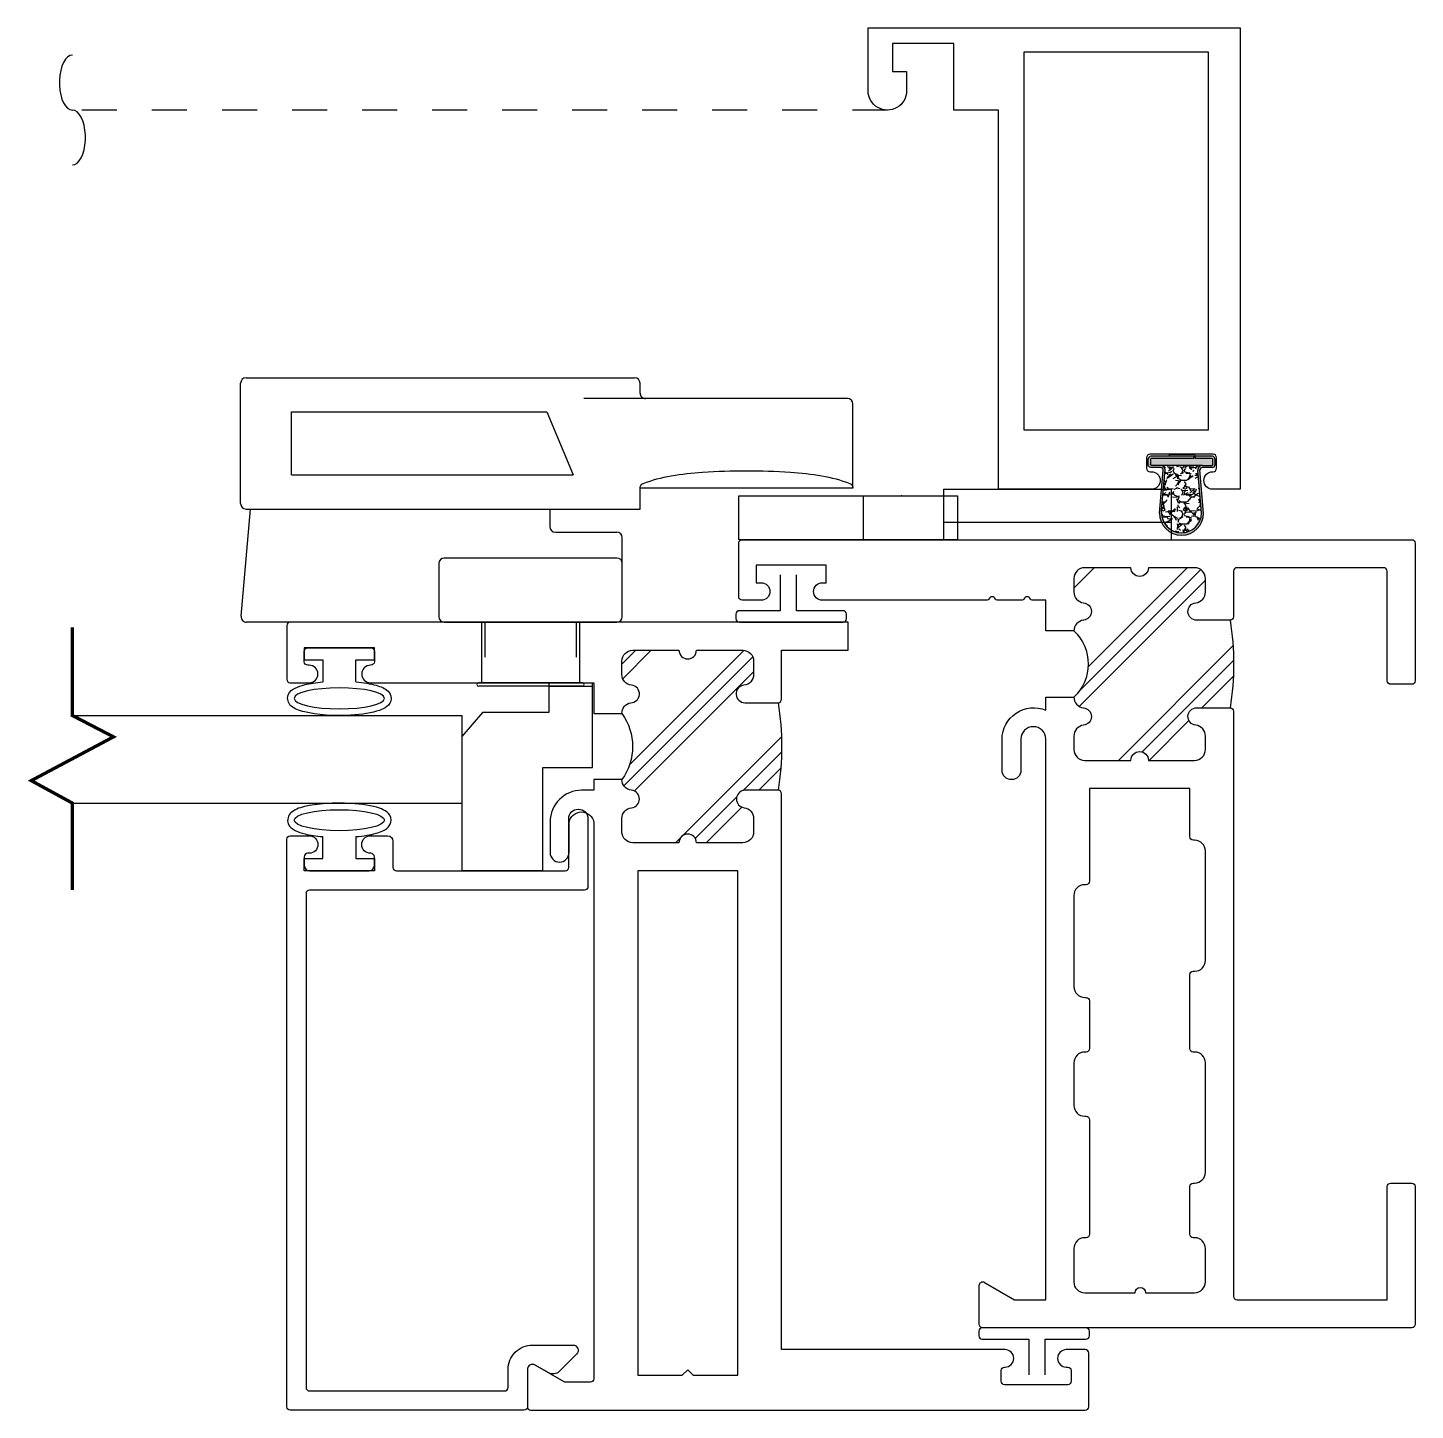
# Model space of a CAD drawing. Extents: x -7 to 55.9, y -20.4 to 38.1.
# Drawn here: x 17.025 to 20.987, y 14.041 to 17.988 of the extents above; entities that cross this region are included whole.
import ezdxf

# ---------------------------------------------------------------- set-up
doc = ezdxf.new("R2010")
doc.units = 0
doc.header["$LTSCALE"] = 0.25
doc.header["$MEASUREMENT"] = 0
doc.linetypes.add('HIDDEN', pattern=[0.375, 0.25, -0.125])
doc.linetypes.add('HIDDEN2', pattern=[0.1875, 0.125, -0.0625])
doc.layers.get('0').update_dxf_attribs({"linetype": 'CONTINUOUS'})
for name, color, linetype in [('FRAME', 1, 'CONTINUOUS'), ('GLASS', 7, 'CONTINUOUS'), ('LOCK', 7, 'CONTINUOUS'), ('MAGNET', 3, 'CONTINUOUS'), ('MISC', 7, 'CONTINUOUS'), ('SCREEN', 92, 'CONTINUOUS'), ('TEXT', 7, 'CONTINUOUS'), ('VENT', 5, 'CONTINUOUS'), ('YK_GLASS_STOP', 5, 'CONTINUOUS')]:
    doc.layers.add(name, color=color, linetype=linetype)

# ---------------------------------------------------------------- blocks, each defined once
blk = doc.blocks.new('PO_STRIKE_PLATE')
at = {"layer": 'MISC'}
for p, q in [((0, 0), (3.552713678800501e-15, 0.6249999999999991)), ((3.552713678800501e-15, 0.6249999999999991), (0.1250000000000036, 0.6249999999999991)), ((0.1250000000000036, 0.6249999999999991), (0.1250000000000036, 0)), ((0.1250000000000036, 0.2699999999999996), (0, 0.2699999999999996)), ((0.1250000000000036, 0), (0, 0))]:
    blk.add_line(p, q, dxfattribs=at)
for p in [(0, 0.1599999999999993), (0.1250000000000036, 0.1599999999999993)]:
    blk.add_point(p, dxfattribs=at)
blk = doc.blocks.new('CUSTODIAL_LOCK')
for p, q in [((0.004246702120106249, 0.2682222117071191), (0.08075000000000188, 0.2615290404202826)), ((0.08465625000000188, 0.2685937500000009), (0.1705937500000019, 0.2685937500000009)), ((0, 0.1231875000000011), (0, 0.2643308261676989)), ((0.08075000000000188, 0.2646875000000009), (0.08075000000000188, -0.01659375000000018)), ((0.1745000000000019, 0.2646875000000009), (0.1745000000000019, -0.01268750000000018)), ((0.105125000000001, 0.232343750000001), (0.105125000000001, 0.03109375000000014)), ((0.105125000000001, 0.232343750000001), (0.1501250000000027, 0.232343750000001)), ((0.1501250000000027, 0.232343750000001), (0.1501250000000027, 0.04984375000000085)), ((0, 0.1231875000000011), (0, 0)), ((0.04184374999999818, 0.1270937500000011), (0.00390625, 0.1270937500000011)), ((0.04574999999999818, 0), (0.04574999999999818, 0.1231875000000011)), ((0.1501250000000027, 0.04984375000000085), (0.105125000000001, 0.03109375000000014)), ((0.06425000000000125, 0.04387279042028247), (0.06425000000000125, 0)), ((0.08075000000000188, 0.04777904042028247), (0.06815625000000125, 0.04777904042028247)), ((0.1596249999999984, -0.02050000000000018), (0.1596249999999984, 0.02359374999999986)), ((0.00390625, -0.00390625), (0.04184374999999818, -0.00390625)), ((0.04184374999999818, -0.00390625), (0.06034375000000125, -0.00390625)), ((0.08075000000000188, -0.01659375000000018), (0.0956249999999983, -0.01659375000000018)), ((0.0956249999999983, -0.1685937499999994), (0.0956249999999983, -0.01659375000000018)), ((0.1635312499999984, -0.01659375000000018), (0.1705937500000019, -0.01659375000000018)), ((0.1596250000000019, -0.1646874999999994), (0.1596249999999984, -0.02050000000000018)), ((0.0956249999999983, -0.1685937499999994), (0.1557187500000019, -0.1685937499999994))]:
    blk.add_line(p, q)
blk.add_lwpolyline([(0.0956249999999983, -0.01659375000000018, -0.3073690418633276), (0.09890961624882522, -0.0188235949205442, -0.05379373131652732), (0.1044638347648288, -0.03885363462982205, -0.02375248684105319), (0.1070568796094804, -0.06120077196397489, -0.01700717023486832), (0.1081250000000011, -0.09259374999999892, -0.0170071702348439), (0.1070568796094804, -0.1239867280360158, -0.02375248684103558), (0.1044638347648288, -0.1463338653701776, -0.05379373131651874), (0.09890961624882522, -0.1663639050794572, -0.3073690418632005), (0.0956249999999983, -0.1685937499999994, -0.3073690418632225)], format="xyb")
for centre, radius, start, end in [((0.00390625, 0.2643308261676989), 0.003906249999999818, 85, 179.9999999999999), ((0.08465625000000188, 0.2646875000000009), 0.00390625, 90, 180), ((0.1705937500000019, 0.2646875000000009), 0.00390625, 0, 90), ((0.00390625, 0.1231875000000011), 0.00390625, 90, 180), ((0.04184374999999818, 0.1231875000000011), 0.00390625, 0, 90), ((0.06815625000000125, 0.04387279042028247), 0.00390625, 90, 180), ((0.00390625, 0), 0.00390625, 180, 270), ((0.04184374999999818, 0), 0.00390625, 270, 0), ((0.06034375000000125, 0), 0.00390625, 270, 0), ((0.1635312499999984, -0.02050000000000018), 0.00390625, 90, 180.0000000000007), ((0.1705937500000019, -0.01268750000000018), 0.00390625, 270, 0), ((0.1557187500000019, -0.1646874999999994), 0.00390625, 270, 0)]:
    blk.add_arc(centre, radius, start, end)
blk = doc.blocks.new('05P19-BLOCK-OG')
h = blk.add_hatch()
h.set_pattern_fill('PLAST', angle=45, style=0)
h.set_pattern_definition([(45, (0, 0), (-0.1767766952966369, 0.1767766952966369), []), (45, (-0.02209708691207961, 0.02209708691207961), (-0.1767766952966369, 0.1767766952966369), []), (45, (-0.04419417382415922, 0.04419417382415922), (-0.1767766952966369, 0.1767766952966369), [])])
h.paths.add_polyline_path([(0.006500000000002615, 1.119999999999997, -1), (0.006500000000002615, 1.169999999999998), (0.006499999999999062, 1.301999999999996, 0.4142135623730951), (-0.02449999999999974, 1.333000000000002), (-0.06282235637171851, 1.333000000000002, 0.3831100821435137), (-0.09364390909450426, 1.305321428571432, -0.9477161429389733), (-0.1434999999999995, 1.307999999999996), (-0.1434999999999995, 1.402999999999995, 0.08116490880306991), (-0.3934999999999995, 1.402999999999995), (-0.3935000000000031, 1.307999999999996, -0.9477161429388881), (-0.4433560909054926, 1.305321428571428, 0.383110082143552), (-0.4741776436282805, 1.333000000000002), (-0.5124999999999993, 1.333000000000002, 0.414213562373112), (-0.5435000000000016, 1.301999999999996), (-0.5435000000000016, 1.169999999999998, -1), (-0.5435000000000016, 1.119999999999997), (-0.5435000000000052, 0.9879999999999995, 0.4142135623730697), (-0.5124999999999993, 0.9570000000000007), (-0.4741776436282805, 0.9569999999999972, 0.3831100821435728), (-0.4433560909054714, 0.9846785714285693, -0.898026510133856), (-0.3936439090945107, 0.9846785714285708, 0.009247422742496176), (-0.3934999999999995, 0.9835410560201723, 0.3725428218125842), (-0.3628223563717016, 0.9569999999999972, -0.4362749181193996), (-0.1741776436283076, 0.9569999999999972, 0.3831100821436014), (-0.1433560909054956, 0.9846785714285695, -0.8980265101344621), (-0.0936439090945278, 0.9846785714285708, 0.3831100821435797), (-0.06282235637171851, 0.9570000000000007), (-0.0245000000000033, 0.9570000000000007, 0.414213562373095), (0.006499999999995509, 0.9879999999999995)])
for points in [[(-0.3934999999999995, 0.9835410560201723, -0.009247422742496176), (-0.3936439090945107, 0.9846785714285708, 0.8980265101338284), (-0.4433560909054712, 0.9846785714285708, -0.3831100821435873), (-0.4741776436282805, 0.9569999999999972), (-0.5124999999999993, 0.9570000000000007, -0.4142135623730697), (-0.5435000000000052, 0.9879999999999995), (-0.5435000000000016, 1.119999999999997, 0.9999999999999999), (-0.5435000000000016, 1.169999999999998), (-0.5435000000000016, 1.301999999999996, -0.414213562373112), (-0.5124999999999993, 1.333000000000002), (-0.4741776436282805, 1.333000000000002, -0.383110082143552), (-0.4433560909054926, 1.305321428571428, 0.9477161429388876), (-0.3935000000000031, 1.307999999999996), (-0.3934999999999995, 1.402999999999995, 0.414213562373095), (-0.4035000000000011, 1.413), (-2.073499999999999, 1.413, -0.414213562373147), (-2.083500000000004, 1.423000000000005), (-2.0835, 1.851999999999993), (-1.760500000000017, 1.851999999999993, 0.414213562373095), (-1.750500000000019, 1.861999999999991), (-1.750500000000019, 1.921999999999993, 0.414213562373095), (-1.760500000000017, 1.931999999999992), (-2.1535, 1.931999999999992, 0.414213562373095), (-2.163499999999998, 1.922000000000001), (-2.163499999999999, 0.6969999999999992, 0.414213562373095), (-2.153500000000001, 0.6870000000000012), (-2.042499999999997, 0.6869999999999976, 0.5773502691896818), (-2.033839745962155, 0.7019999999999982), (-2.083500000000001, 0.7880140831103262), (-2.083500000000001, 0.8769999999999989), (-0.4829229117880409, 0.8769999999999989, -0.9999999999999999), (-0.4829229117880409, 0.8060000000000009), (-0.5715738031341093, 0.8060000000000009, 0.9999999999999999), (-0.5715738031341093, 0.7520000000000024), (-0.4834999999999994, 0.7520000000000024, 0.5366750419289156), (-0.4005843802411153, 0.8769999999999953), (-0.3628223563717015, 0.8769999999999988), (-0.3628223563717015, 0.9569999999999972, -0.3831100821435872), (-0.3936439090945107, 0.9846785714285708)], [(-0.1434999999999995, 0.9835410560202007, 0.00924742274226656), (-0.1433560909054983, 0.9846785714285708, -0.383110082143587), (-0.1741776436283076, 0.9569999999999972), (-0.1741776436283076, 0.8769999999999988), (-0.08650000000001157, 0.8769999999999989), (-0.08650000000000446, 0.8378849659528314, 0.3178372451958593), (-0.08316666666667416, 0.8331709207449087, -0.7071067811862941), (-0.08316666666667061, 0.8143147399132538, 0.3178372451957417), (-0.08650000000000801, 0.8096006947053453), (-0.08650000000000801, 0.7378849659528299, 0.3178372451956331), (-0.08316666666667416, 0.7331709207449109, -0.7071067811862941), (-0.08316666666667061, 0.7143147399132559, 0.3178372451959373), (-0.08650000000000801, 0.7096006947053404), (-0.08649999999999736, 0.2389914200298442, 0.9999999999999999), (-0.0365000000000002, 0.2389914200298442), (-0.0365000000000002, 0.25), (0.01350000000000051, 0.25), (0.01350000000000051, 0.04999999999999716), (-0.0365000000000002, 0.05000000000000071), (-0.0365000000000002, 0.0640713322541302, 0.9999999999999999), (-0.08649999999999913, 0.0640713322541302), (-0.08650000000000091, 0.009999999999998016, 0.4142135623731472), (-0.07649999999999935, 0), (0.07649999999999935, 0, 0.414213562373069), (0.08650000000000269, 0.00999999999999801), (0.08650000000000091, 1.922000000000001, 0.414213562373095), (0.07649999999999935, 1.931999999999999), (-0.3164999999999942, 1.931999999999999, 0.414213562372965), (-0.3264999999999958, 1.922000000000001), (-0.3264999999999993, 1.861999999999998, 0.414213562373095), (-0.3164999999999942, 1.852), (-0.003499999999998948, 1.852, -0.414213562373199), (0.006500000000006166, 1.842000000000002), (0.006500000000002615, 1.422999999999998, -0.414213562373095), (-0.003499999999998951, 1.413), (-0.1335000000000015, 1.413, 0.414213562373095), (-0.1434999999999995, 1.402999999999995), (-0.1434999999999995, 1.307999999999996, 0.9477161429388934), (-0.0936439090945047, 1.305321428571428, -0.383110082143551), (-0.06282235637171851, 1.333000000000002), (-0.02449999999999974, 1.333000000000002, -0.414213562373095), (0.006499999999999062, 1.301999999999996), (0.006500000000002615, 1.169999999999998, 0.9999999999999997), (0.006500000000002615, 1.119999999999997), (0.006499999999995509, 0.9879999999999995, -0.414213562373095), (-0.0245000000000033, 0.9570000000000007), (-0.06282235637171851, 0.9570000000000007, -0.3831100821435794), (-0.0936439090945278, 0.9846785714285708, 0.8980265101338356), (-0.1433560909054918, 0.9846785714285708)]]:
    blk.add_lwpolyline(points, format="xyb")
blk.add_lwpolyline([(-1.3765, 0.9879999999999995, -0.414213562373095), (-1.407499999999999, 0.9570000000000007), (-1.528500000000001, 0.9570000000000007, -0.414213562373095), (-1.5595, 0.9879999999999995), (-1.5595, 0.9920000000000009, 0.4142135623730689), (-1.569499999999998, 1.001999999999999), (-1.8965, 1.001999999999999, 0.4142135623731211), (-1.906500000000001, 0.9919999999999973), (-1.906500000000001, 0.9879999999999995, -0.414213562373095), (-1.9375, 0.9570000000000007), (-2.032499999999999, 0.9569999999999972, -0.41421356237312), (-2.063500000000001, 0.9879999999999995), (-2.063500000000001, 1.131999999999998, 0.9999999999999999), (-2.063500000000001, 1.161999999999999), (-2.063499999999999, 1.301999999999996, -0.4142135623730923), (-2.032499999999999, 1.333000000000002), (-1.937500000000002, 1.333000000000002, -0.414213562373095), (-1.906500000000001, 1.301999999999996), (-1.906500000000001, 1.301999999999996), (-1.906500000000003, 1.298000000000005, 0.4142135623730945), (-1.896500000000003, 1.288), (-1.760499999999999, 1.288, 0.4142135623730955), (-1.750499999999999, 1.298000000000005), (-1.750500000000001, 1.301999999999996), (-1.750500000000001, 1.301999999999996, -0.4142135623730959), (-1.7195, 1.333000000000002), (-1.407500000000001, 1.333000000000002, -0.414213562373095), (-1.3765, 1.301999999999996), (-1.3765, 1.301999999999996), (-1.376500000000002, 1.297999999999998, 0.4142135623730976), (-1.366500000000002, 1.288), (-1.155499999999998, 1.288, 0.4142135623730924), (-1.145499999999998, 1.297999999999998), (-1.145499999999997, 1.301999999999996), (-1.145499999999997, 1.301999999999996, -0.414213562373095), (-1.114499999999998, 1.333000000000002), (-0.8024999999999967, 1.333000000000002, -0.4142135623730783), (-0.7714999999999961, 1.301999999999996), (-0.7714999999999979, 1.301999999999996), (-0.7714999999999961, 1.297999999999998, 0.4142135623730955), (-0.7614999999999963, 1.288), (-0.6234999999999999, 1.288), (-0.6234999999999999, 1.001999999999999), (-0.8885000000000005, 1.001999999999999, 0.414213562373069), (-0.8984999999999967, 0.9919999999999973), (-0.8984999999999985, 0.9879999999999995, -0.4142135623731034), (-0.9295000000000009, 0.9570000000000007), (-1.189500000000002, 0.9570000000000007, -0.414213562373095), (-1.220500000000003, 0.9879999999999995), (-1.220500000000001, 0.9919999999999973, 0.4142135623731472), (-1.230499999999999, 1.001999999999999), (-1.366500000000002, 1.001999999999999, 0.414213562373147), (-1.3765, 0.9919999999999973)], format="xyb", close=True)
at = {"color": 7}
for centre, radius, start, end in [((-0.2685000000000384, 0.6380355958714585), 0.7751100177289266, 80.71952999972237, 99.28047000027192), ((-0.2685000000000046, 0.869475561110952), 0.1286749171919361, 42.85912806963021, 137.1408719303697)]:
    blk.add_arc(centre, radius, start, end, dxfattribs=at)
blk = doc.blocks.new('05P11-Z-BAR')
h = blk.add_hatch()
h.set_pattern_fill('PLAST', angle=45, style=0)
h.set_pattern_definition([(45, (-0.3846097068984409, -1.398661897411557e-07), (-0.1767766952966369, 0.1767766952966369), []), (45, (-0.4067067938105207, 0.02209694704589005), (-0.1767766952966369, 0.1767766952966369), []), (45, (-0.4288038807226, 0.04419403395796961), (-0.1767766952966369, 0.1767766952966369), [])])
h.paths.add_polyline_path([(0.006500012155301604, 1.119999860133819, -0.4142135623730743), (-0.01849998784469875, 1.144999860133807, -0.4142135623730742), (0.006500012155301604, 1.169999860133802), (0.006500012155301604, 1.301999860133803, 0.4142135623730952), (-0.02449998784470075, 1.332999860133806), (-0.06282234421639288, 1.332999860133806, 0.3831100821436012), (-0.09364389693920794, 1.305321288705233, -0.9477161429388272), (-0.1434999878446988, 1.307999860133805), (-0.1434999878446988, 1.402999860133806, 0.08732874840429862), (-0.3934999878446988, 1.402999860133806), (-0.3934999878446988, 1.307999860133804, -1), (-0.4434999878446995, 1.307999860133808, 0.3529846201391642), (-0.4733297908957237, 1.332999860133806), (-0.5124999878446985, 1.332999860133806, 0.4142135623730613), (-0.5434999878446973, 1.301999860133804), (-0.5434999878446973, 1.169999860133792, -0.4142135623730532), (-0.5184999878446952, 1.144999860133804, -0.4142135623730535), (-0.5434999878446973, 1.119999860133805), (-0.5434999878446956, 0.9879998601338011, 0.4142135623730853), (-0.5124999878446954, 0.9569998601338012), (-0.4741776314730153, 0.9569998601338008, 0.3831100821436243), (-0.4433560787501896, 0.9846784315623762, -0.8980265101338073), (-0.3936438969391802, 0.9846784315623749, 0.3831100821435955), (-0.3628223442163705, 0.9569998601338012, -0.3255772967541123), (-0.174499987844698, 0.9569998601338008, 0.3636339569096083), (-0.1434999878446988, 0.9819998601337991, -0.9477161429388691), (-0.09364389693920705, 0.9846784315623749, 0.3831100821436257), (-0.06282234421640132, 0.9569998601338012), (-0.02449998784469898, 0.9569998601338012, 0.4142135623730952), (0.006500012155301604, 0.9879998601338018)])
blk.add_line((-0.08650000000003644, 0.8769999999999882), (-0.08650000000003644, 0.8769999999999882))
for points in [[(-2.163499999999992, 2.279999999999987, -0.4142135623730951), (-2.153500000000002, 2.289999999999992), (-2.00050000000001, 2.289999999999992, -0.414213562373095), (-1.990500000000005, 2.279999999999987), (-1.990500000000019, 2.225999999999985, -0.9999999999999999), (-2.040500000000002, 2.225999999999985), (-2.040500000000002, 2.22999999999999, 0.414213562373095), (-2.050500000000007, 2.239999999999995), (-2.080500000000008, 2.239999999999995, 0.414213562373095), (-2.090500000000013, 2.22999999999999), (-2.090500000000013, 2.049999999999983, 0.4142135623730949), (-2.080500000000008, 2.039999999999992), (-2.050500000000007, 2.039999999999992, 0.414213562373095), (-2.040500000000002, 2.049999999999983), (-2.040500000000002, 2.050999999999988, -0.9999999999999999), (-1.990500000000005, 2.050999999999988), (-1.990500000000019, 1.412999999999968), (-0.4034999999999953, 1.412999999999968, -0.414213562373095), (-0.393499999999996, 1.402999999999985), (-0.3935000000012612, 1.306458842872245, -0.8888336095938596), (-0.4431522135836654, 1.305951034930174, 0.3772582045381307), (-0.4738993975682249, 1.33299999999997), (-0.5124999999999962, 1.33299999999997, 0.414213562373095), (-0.5434999999999879, 1.301999999999978), (-0.5435000000000021, 1.169999999999973, -0.9999999999999999), (-0.5435000000000021, 1.119999999999549), (-0.5434999999999879, 0.9879999999999707, 0.414213562373095), (-0.5124999999999962, 0.9569999999999648), (-0.4741776164002478, 0.9569999999999648, 0.3831087811484064), (-0.4433560787501905, 0.9846784315623718, -0.8980265101338769), (-0.3936438969391807, 0.9846784315623744, 0.3831100821435925), (-0.3628223442163709, 0.9569998601338008), (-0.3628223442163634, 0.8769999999999745), (-0.3934999999998494, 0.8769999999999851), (-0.393499999999726, 0.8420000000002545, -0.414213562374017), (-0.4834999999997152, 0.7519999999999811), (-0.571499999999979, 0.7519999999999811, -0.9999999999999999), (-0.571499999999979, 0.8059999999999832), (-0.4859999999997129, 0.8059999999999832, 0.8591549295774696), (-0.4859999999996987, 0.8769999999999776), (-2.073500000000017, 0.8769999999999811, 0.4142135623730951), (-2.083500000000008, 0.866999999999976), (-2.083500000000008, 0.7970333209967748, 0.1316524975873933), (-2.082160254037852, 0.7920333209967794), (-2.03450961894324, 0.7094999999999914, -0.5773534625289464), (-2.047500143700653, 0.6870000000006797), (-2.153500000000002, 0.6869999999999834, -0.414213562373095), (-2.163500000000007, 0.6969999999999885), (-2.163500000000007, 2.280000021861284)], [(-0.02450000000001085, 0.956999999999979, 0.414213562373095), (0.006499999999995065, 0.9879999999999707), (0.006499999999995065, 1.12000000000151, -0.9999999999999997), (0.006499999999995065, 1.169999999999973), (0.006499999999995065, 1.301999999999978, 0.414213562373095), (-0.02450000000001085, 1.332999999999984), (-0.06282235637103684, 1.332999999999984, 0.38311008214375), (-0.09364390909385012, 1.305321428571403, -0.9477161429392208), (-0.1434999999999964, 1.307999999999992), (-0.143499999999996, 1.402999999999984, -0.414213562373095), (-0.1334999999999966, 1.412999999999983), (0.006499999999995509, 1.412999999999997), (0.006499999999995509, 1.602999999999994), (0.0864999999999938, 1.602999999999994), (0.08650000000000801, 0.01000000000000512, -0.414213562373095), (0.0765000000000029, 0), (-0.0765000000000029, 0, -0.414213562373095), (-0.0864999999999938, 0.01000000000000512), (-0.0864999999999938, 0.06399999999999295, -0.9999999999999999), (-0.03650000000001086, 0.06399999999999295), (-0.03650000000001086, 0.06000000000000227, 0.414213562373095), (-0.02650000000000574, 0.04999999999999716), (0.003499999999995396, 0.04999999999999716, 0.414213562373095), (0.01350000000000051, 0.06000000000000227), (0.01350000000000051, 0.2399999999999949, 0.414213562373095), (0.003499999999995396, 0.25), (-0.02650000000000574, 0.25, 0.414213562373095), (-0.03650000000001086, 0.2399999999999949), (-0.03650000000001086, 0.2390000000000043, -0.9999999999999999), (-0.0864999999999938, 0.2390000000000043), (-0.08650000000003644, 0.8769999999999882), (-0.1744999878447051, 0.8769999999999742), (-0.1744999878446976, 0.9569998601338012, 0.3636339569096084), (-0.1434999878446988, 0.9819998601338, -0.9477161429388556), (-0.09364389693920705, 0.9846784315623751, 0.3831100821435591), (-0.06282234421640887, 0.9569998601338017), (-0.02449998784469898, 0.9569998601338014)]]:
    blk.add_lwpolyline(points, format="xyb")
blk.add_lwpolyline([(-2.063499999999998, 1.160499999999971), (-2.063499999999998, 1.287999999999982), (-0.6234999999999999, 1.287999999999968), (-0.6234999999999999, 1.001999999999967), (-2.063499999999998, 1.001999999999981), (-2.063499999999998, 1.129499999999965), (-2.048499999999998, 1.144999999999968)], close=True)
at = {"color": 7}
for centre, radius, start, end in [((-0.2685000000000084, 0.6380355958717443), 0.7751100177289135, 80.71952999972298, 99.28047000039282), ((-0.2686611660305345, 0.8277217441759068), 0.1599348578108211, 53.93185351632605, 126.0681464836738)]:
    blk.add_arc(centre, radius, start, end, dxfattribs=at)
blk = doc.blocks.new('05P05-.25in_GLASS_STOP')
for p, q in [((-0.5884999999999732, 0.2500000000001179), (-0.6234999999999555, 0.2500000000001179)), ((-0.6234999999999555, 0.2500000000001179), (-0.6234999999999555, 0.05000000000011862)), ((-0.5884999999999732, 0.1975000000001124), (-0.5884999999999732, 0.2500000000001179)), ((-0.02150000000005992, 0.1975000000001124), (-0.02150000000005992, 0.2500000000001179)), ((-0.02150000000005992, 0.2500000000001179), (0.01349999999992246, 0.2500000000001179)), ((0.01349999999992246, 0.2500000000001179), (0.01349999999992246, 0.05000000000011862)), ((-0.5258537792499054, 0.1975000000001123), (-0.5884999999999732, 0.1975000000001124)), ((-0.08414622075012768, 0.1975000000001123), (-0.02150000000005992, 0.1975000000001124)), ((-0.5884999999999732, 0.05000000000011862), (-0.5884999999999732, 0.1025000000001206)), ((-0.5884999999999732, 0.1025000000001206), (-0.5258264626035033, 0.1025000000001206)), ((-0.02150000000005992, 0.1025000000001206), (-0.08417353739652977, 0.1025000000001206)), ((-0.02150000000005992, 0.05000000000011862), (-0.02150000000005992, 0.1025000000001206)), ((-0.6234999999999555, 0.05000000000011862), (-0.5884999999999732, 0.05000000000011862)), ((0.01349999999992246, 0.05000000000011862), (-0.02150000000005992, 0.05000000000011862))]:
    blk.add_line(p, q)
blk.add_lwpolyline([(-2.0475, 0.6320000000000006, 0.4142135623731117), (-1.977500000000001, 0.7020000000000061), (-1.977500000000008, 0.8170000000000045, 0.6681786381312159), (-2.003106601724023, 0.8276066017115838), (-2.05268078054102, 0.7780324228364738, 0.3394542586999595), (-2.056653746095606, 0.7478547533171714), (-2.034509618943236, 0.709500000000001, -0.5773502691896181), (-2.047500000000002, 0.6870000000000003), (-2.153499999999999, 0.6869999999999985, 0.4142135623730951), (-2.163499999999999, 0.6769999999999987), (-2.163499999999952, 0.01000000000008505, 0.414213562373069), (-2.153499999999953, 8.615330671091215e-14), (-0.5334999999999525, 1.20570220474292e-13, 0.4142135623731211), (-0.5234999999999527, 0.01000000000012125), (-0.5234999999999562, 0.0641000000001195, 0.4142135623730951), (-0.548399999999955, 0.08900000000012187), (-0.5485999999999546, 0.08900000000012187, 0.4142135623731003), (-0.5734999999999538, 0.0641000000001195), (-0.5734999999999543, 0.0600000000001184, -0.4142135623730951), (-0.583499999999954, 0.05000000000011684), (-0.6084999999999535, 0.05000000000011684, -0.4142135623730864), (-0.6234999999999536, 0.06500000000011741), (-0.6234999999999569, 0.2350000000001191, -0.414213562373082), (-0.608499999999957, 0.2500000000001197), (-0.5834999999999575, 0.2500000000001197, -0.4142135623730431), (-0.5734999999999595, 0.2400000000001217), (-0.5734999999999586, 0.2389000000001207, 0.4142135623730951), (-0.548599999999958, 0.2140000000001219), (-0.5483999999999585, 0.2140000000001219, 0.4142135623731107), (-0.5234999999999601, 0.2389000000001207), (-0.5234999999999597, 0.2880000000001199, 0.4142135623730951), (-0.5384999999999602, 0.3030000000001205), (-0.6134999999999577, 0.3030000000001178, -0.414213562373108), (-0.623499999999958, 0.3130000000001176), (-0.6234999999999673, 0.7950000000001187, -0.4142135623730951), (-0.6134999999999675, 0.8050000000001185), (-0.4743999999999982, 0.8050000000001184, 0.4142135623730951), (-0.4474999999999982, 0.8319000000001188), (-0.4474999999999982, 0.8331000000001186, 0.4142135623730964), (-0.4743999999999982, 0.860000000000119), (-0.6684999999999686, 0.8600000000001182, 0.4142135623730951), (-0.6784999999999684, 0.8500000000001184), (-0.6784999999999534, 0.06500000000011563, -0.4142135623730951), (-0.6884999999999531, 0.05500000000011585), (-2.098499999999957, 0.05500000000008143, -0.414213562373069), (-2.108499999999957, 0.06499999999999684), (-2.108499999999996, 0.6220000000000008, -0.4142135623730951), (-2.098499999999996, 0.6320000000000006)], format="xyb", close=True)
at = {"extrusion": (0, 0, -1)}
blk.add_ellipse((-0.4789291316869005, 0.1500000000001164), major_axis=(0, 0.1291417834930815), ratio=0.2323028162423295, dxfattribs=at)
blk.add_ellipse((-0.1310708683131325, 0.1500000000001164), major_axis=(0, 0.1291417834930815), ratio=0.2323028162423295)
for points in [[(-0.5258537792499055, 0.1975000000001123), (-0.5239381905453989, 0.2192619323687833), (-0.5206848080422598, 0.2391379696677345), (-0.5122014389201938, 0.26906933263559), (-0.5082158103586146, 0.2801243945859221), (-0.49453389650479, 0.293754654219582), (-0.4873865521171773, 0.2980894733958687), (-0.4789291316869005, 0.2980894733958687), (-0.4681546555212844, 0.2980894733958687), (-0.4601808542613049, 0.2915249131502776), (-0.4506441997096149, 0.2792864122120623), (-0.447491618645331, 0.272415250409311), (-0.4373168951899025, 0.243753269355852), (-0.4327879288062643, 0.214756435282527), (-0.4282232713158544, 0.1361969476710374), (-0.4315394023967762, 0.08512002492522568), (-0.4442252202239687, 0.03441686393306707), (-0.4483353178571938, 0.02177428309818288), (-0.4644050357458018, 0.004813679648053321), (-0.4781911956679136, -0.0004377570689457246), (-0.4994470389754377, 0.008139219907816488), (-0.5041752501289367, 0.01589043658388003), (-0.5123091614569765, 0.03183721654219668), (-0.5153853805516383, 0.04115887258296914), (-0.521564316548105, 0.06650385090228257), (-0.5241826887724336, 0.08384627548553789), (-0.5258264626035033, 0.1025000000001205)], [(-0.08414622075012756, 0.1975000000001123), (-0.08606180945463415, 0.2192619323687833), (-0.08931519195777327, 0.2391379696677345), (-0.09779856107983931, 0.26906933263559), (-0.1017841896414184, 0.2801243945859221), (-0.1154661034952431, 0.293754654219582), (-0.1226134478828558, 0.2980894733958687), (-0.1310708683131325, 0.2980894733958687), (-0.1418453444787486, 0.2980894733958687), (-0.1498191457387282, 0.2915249131502776), (-0.1593558002904181, 0.2792864122120623), (-0.162508381354702, 0.272415250409311), (-0.1726831048101305, 0.243753269355852), (-0.1772120711937688, 0.214756435282527), (-0.1817767286841787, 0.1361969476710374), (-0.1784605976032569, 0.08512002492522568), (-0.1657747797760644, 0.03441686393306707), (-0.1616646821428392, 0.02177428309818288), (-0.1455949642542312, 0.004813679648053321), (-0.1318088043321194, -0.0004377570689457246), (-0.1105529610245953, 0.008139219907816488), (-0.1058247498710964, 0.01589043658388003), (-0.0976908385430566, 0.03183721654219668), (-0.09461461944839478, 0.04115887258296914), (-0.0884356834519281, 0.06650385090228257), (-0.0858173112275995, 0.08384627548553789), (-0.08417353739652977, 0.1025000000001205)]]:
    blk.add_open_spline(points, degree=3, knots=[5.075676406543776, 5.075676406543776, 5.075676406543776, 5.075676406543776, 5.596594853853209, 5.596594853853209, 6.055763188068042, 6.055763188068042, 6.283185307179586, 6.283185307179586, 6.283185307179586, 6.57291362589119, 6.57291362589119, 6.862641944602795, 6.862641944602795, 7.608886423721328, 7.608886423721328, 8.676450748970272, 8.676450748970272, 9.184339566121352, 9.184339566121352, 9.518241711648844, 9.518241711648844, 9.852143857176337, 9.852143857176337, 10.18604600270383, 10.18604600270383, 10.63143584422233, 10.63143584422233, 10.63143584422233, 10.63143584422233])
blk = doc.blocks.new('A$C4B057A47')
at = {"layer": 'MAGNET'}
for p, q in [((1.495754275993022e-07, 0.1440000135831312), (1.495754275993022e-07, 1.358312928800842e-08)), ((1.495754275993022e-07, 0.1440000135831312), (0.6500001495754262, 0.1440000135831312)), ((0.6500001495754262, 0.1440000135831312), (0.6500001495754262, 1.358312928800842e-08)), ((1.495754275993022e-07, 0.05000001358313), (0.6500001495754262, 0.05000001358313)), ((1.495754275993022e-07, 1.358312928800842e-08), (0.6500001495754262, 1.358312928800842e-08))]:
    blk.add_line(p, q, dxfattribs=at)
blk = doc.blocks.new('A$C3E2104E7')
at = {"layer": 'SCREEN'}
blk.add_lwpolyline([(0.02490016478563462, 0.1033195725520102), (0.02510016478564125, 0.1033195725520102, -0.414213562373095), (0.05000016478564362, 0.07841957255200782), (0.05000016478564362, 0.07731957255199973, 0.4142135623730949), (0.06000016478563452, 0.06731957255200882), (0.09000016478560724, 0.06731957255200882, 0.414213562373095), (0.100000164785655, 0.07731957255199973), (0.100000164785655, 0.2573195725520065, 0.414213562373095), (0.09000016478560724, 0.2673195725519975), (0.06000016478563452, 0.2673195725519975, 0.414213562373095), (0.05000016478564362, 0.2573195725520065), (0.05000016478564362, 0.2532195725520126, -0.4142135623730951), (0.02510016478564125, 0.2283195725520102), (0.02490016478563462, 0.2283195725520102, -0.4142135623730949), (1.647856322506414e-07, 0.2532195725520126), (1.647856322506414e-07, 0.6904999818689532), (1.082515027650786, 0.6904999818689532), (1.082515027650786, 0.8174999818689628), (1.272515027650783, 0.8174999818689628), (1.272515027650783, 0.9924999818689457), (1.192515027650785, 0.9924999818689457), (1.192515027650785, 0.9524999818689537), (1.137515027650792, 0.9524999818689821, -1.00000000000013), (1.137515027650792, 1.062499981868967), (1.317515027650785, 1.062499981868967), (1.317515027650785, -1.81310326752282e-08), (1.647856322506414e-07, -1.81310326752282e-08), (1.647856322506414e-07, 0.07841957255200782, -0.414213562373095)], format="xyb", close=True, dxfattribs=at)
blk.add_lwpolyline([(1.247515027650699, 0.08999998186891389), (1.247515027650699, 0.6174999818689173), (0.1700001647855416, 0.6174999818689173), (0.1700001647855416, 0.08999998186888547)], close=True, dxfattribs=at)
blk = doc.blocks.new('*U186')
h = blk.add_hatch(color=7)
h.dxf.hatch_style = 1
h.paths.add_polyline_path([(-0.06244228641652898, 0.1619882729286112), (-0.0520159362549512, 0.03959539549218635, -0.4393819219709624), (-0.05899056916341916, 0.03200000000000003), (-0.08744328750798944, 0.03199999999999958, 0.414213562373092), (-0.09444328750798936, 0.02499999999999958), (-0.09444328750798936, 0.006999999999999534, 0.4142135623730894), (-0.08744328750798935, -3.33066907387547e-16), (-0.04044228750799125, 0), (-0.03444328750798856, -0.0060000000000002), (0.03555771249200922, -0.0060000000000002), (0.03555771249200923, -2.775557561562891e-17), (-0.03444328750798852, 0), (-0.04044228750799118, 0.005999999999999645), (-0.08494328750798986, 0.005999999999999617, -0.4142135623730941), (-0.08844328750798985, 0.00949999999999962), (-0.08844328750798985, 0.02249999999999991, -0.414213562373071), (-0.08494328750798988, 0.02599999999999963), (-0.05899056916341897, 0.02600000000000002, 0.4393819219709506), (-0.04603767947626435, 0.0401057344854886), (-0.05644207855980712, 0.1619858380355864, -1.000618141417038), (0.05755671249201022, 0.160705716355984), (0.05755671249201023, 0.152869), (0.04705771705673792, 0.03901089416962103, 0.414459032046027), (0.06005771249200897, 0.02599999999999977), (0.08605771249200875, 0.02599999999999963, -0.4142135623730931), (0.08955771249200875, 0.02249999999999963), (0.08955771249200878, 0.009499999999999814, -0.4142135623731137), (0.08605771249200878, 0.005999999999999589), (-0.03444328750798853, 0.005999999999999645), (-0.03444328750798853, 0), (0.0885567124920108, -3.33066907387547e-16, 0.4142135623730951), (0.09555671249201081, 0.006999999999999673), (0.09555671249201081, 0.02499999999999974, 0.4142135623730885), (0.0885567124920108, 0.03199999999999958), (0.06005771249200895, 0.03199999999999983, -0.4142135623729288), (0.05305771249200897, 0.0389999999999959), (0.0635577124920091, 0.1620000000000135, 1.000093076325736)])
h = blk.add_hatch()
h.set_pattern_fill('GRAVEL', scale=0.0625)
h.set_pattern_definition([(228.012787504, (-0.01399056916341923, 0.08849999999999991), (-0.5000000000000039, -0.5625000000000002), [0.0084085, -0.8324430029421062]), (184.969740728, (-0.01961556916341944, 0.08224999999999982), (0.7499999999999984, 0.06250000000000219), [0.01442925, -1.428495297576875]), (132.510447078, (-0.03399056916341969, 0.08099999999999985), (0.6250000000000073, -0.6874999999999916), [0.01017425, -1.007252037256231]), (267.273689006, (-0.05836556916341973, 0.06537499999999985), (0.06250000000000151, 1.250000000000001), [0.013139875, -1.300847377601812]), (292.833654178, (-0.0589905691634196, 0.0522499999999998), (-0.3124999999999993, 0.7500000000000018), [0.0128846875, -1.275585820505518]), (357.273689006, (-0.05399056916341971, 0.04037499999999983), (-1.250000000000001, 0.0625000000000016), [0.013139875, -1.300847377601812]), (37.6942404667, (-0.04086556916341966, 0.03974999999999984), (-0.8124999999999999, -0.6249999999999983), [0.0173768125, -1.72030303430725]), (72.2553283749, (-0.02711556916341973, 0.05037499999999973), (0.4375000000000017, 1.375), [0.01640549999999999, -1.624145093550837]), (121.429565615, (-0.02211556916341983, 0.06599999999999973), (-0.5000000000000012, 0.8124999999999992), [0.013184375, -1.305254569358062]), (175.236358309, (-0.0289905691634198, 0.07724999999999971), (0.687499999999999, -0.06250000000000237), [0.015052, -0.7375476611745188]), (222.397437798, (-0.04399056916341948, 0.0784999999999999), (-0.7499999999999977, -0.6874999999999982), [0.0194655, -1.927085937799681]), (138.814074834, (0.003509430836579952, 0.06474999999999975), (-0.4375000000000021, 0.375), [0.006643812499999998, -0.6577403007959185]), (171.46923439, (-0.001490569163419941, 0.06912499999999977), (0.8124999999999999, -0.1249999999999997), [0.0126398125, -1.251344463509813]), (225, (-0.01399056916341923, 0.07099999999999984), (-6.938893903907228e-18, -0.06249999999999581), [0.0088388125, -0.07954953514831875]), (203.198590514, (-0.01836556916341969, 0.0784999999999999), (0.3124999999999993, 0.1249999999999985), [0.004759875, -0.4712259441164938]), (291.801409486, (-0.02274056916341927, 0.07662499999999983), (-0.06249999999998024, 0.1875000000000064), [0.0067314375, -0.3298413629459063]), (30.96375653209999, (-0.02024056916341976, 0.07037499999999974), (0.1875000000000033, 0.1249999999999987), [0.0109330625, -0.3535014309278312]), (161.565051177, (-0.01086556916341941, 0.07599999999999973), (0.1250000000000007, -0.06249999999999854), [0.007905687499999998, -0.1897366662605249]), (16.389540334, (-0.0589905691634196, 0.07662499999999983), (0.6249999999999979, 0.1875000000000027), [0.011075, -1.096427821666837]), (70.3461759419, (-0.0483655691634195, 0.07974999999999988), (-0.2500000000000763, -0.6875000000002123), [0.0092913125, -0.9198379842074375]), (293.198590514, (-0.01086556916341941, 0.08849999999999991), (-0.1249999999999982, 0.3124999999999994), [0.0095196875, -0.4664661316164938]), (343.610459666, (-0.007115569163419266, 0.07974999999999988), (-0.6249999999999979, 0.1875000000000027), [0.011075, -1.096427821666812]), (339.44395478, (-0.0589905691634196, 0.03787499999999977), (-0.3125000000000023, 0.1250000000000015), [0.01068, -0.5233202340823435]), (294.775140569, (-0.04899056916341982, 0.03412499999999985), (-0.3125000000000003, 0.6875000000000001), [0.008948625, -0.88591519145475]), (66.8014094864, (-0.01024056916341998, 0.0259999999999998), (0.1249999999999988, 0.3124999999999981), [0.0095196875, -0.4664661316164938]), (17.3540246363, (-0.006490569163419835, 0.03474999999999984), (-0.8124999999999986, -0.2499999999999977), [0.0104769375, -1.03721397589]), (69.44395478040002, (-0.04086556916341966, 0.0259999999999998), (-0.1250000000000004, -0.3124999999999972), [0.005339999999999998, -0.5286602340823435]), (101.309932474, (-0.01399056916341923, 0.0259999999999998), (-0.06249999999999774, 0.2500000000000008), [0.003186875, -0.31550184459955]), (165.963756532, (-0.01461556916341955, 0.02912499999999985), (0.1874999999999974, -0.06250000000000008), [0.0128846875, -0.2448094141011063]), (186.009005957, (-0.02711556916341973, 0.03224999999999978), (0.6250000000000029, 0.06249999999999895), [0.011940625, -1.182120198408925]), (303.690067526, (-0.02024056916341976, 0.06474999999999975), (-0.0624999999999992, 0.1249999999999991), [0.009013874999999996, -0.2163330797165]), (353.157226587, (-0.01524056916341987, 0.05724999999999991), (1.062500000000001, -0.1250000000000033), [0.015737125, -1.557972664001769]), (60.9453959009, (0.0003844308365801297, 0.05537499999999984), (-0.2499999999999985, -0.4374999999999986), [0.006434749999999999, -0.6370421338116875]), (90, (0.003509430836579952, 0.06099999999999983), (-0.06249999999999999, 0.0625), [0.00375, -0.05875]), (120.256437164, (-0.02836556916341948, 0.03412499999999985), (0.2500000000000006, -0.4375000000000005), [0.00868275, -0.8595949993406126]), (48.01278750420001, (-0.03274056916341994, 0.0416249999999998), (0.5, 0.5624999999999984), [0.016817, -0.8240345029421061]), (0, (-0.02149056916341952, 0.05412499999999987), (0.0625, 0.0625), [0.01625, -0.04625]), (325.3048464690001, (-0.005240569163419195, 0.05412499999999987), (0.6250000000000087, -0.4374999999999891), [0.009882124999999997, -0.9783296438026248]), (254.054604099, (0.00288443083658052, 0.04849999999999988), (-0.06250000000000236, -0.2500000000000003), [0.009100125, -0.4459067430800313]), (207.645975364, (0.0003844308365801297, 0.03974999999999984), (-1.187499999999997, -0.625000000000003), [0.0148165625, -1.466842136391212]), (175.42607874, (-0.01274056916341948, 0.03287499999999977), (-0.8124999999999971, 0.06250000000000008), [0.0156749375, -1.551817087998056])])
h.paths.add_polyline_path([(-0.04603767947626435, 0.0401057344854886, -0.439381921970955), (-0.05899056916341917, 0.02600000000000004), (0.06005771249200896, 0.02599999999999981, -0.4144590320460285), (0.04705771705673792, 0.03901089416962114), (0.05755671249201022, 0.152869), (0.05755671249201022, 0.1620562836440117, 1.088327733891048), (-0.05551481832240441, 0.151123646683152)])
h = blk.add_hatch(color=7)
h.dxf.hatch_style = 1
h.paths.add_polyline_path([(0.08605771249200878, 0.00599999999999962, 0.4142135623730953), (0.08955771249200878, 0.009499999999999622), (0.08955771249200878, 0.02249999999999944, 0.4142135623731117), (0.08605771249200878, 0.02599999999999963), (-0.05894328750799005, 0.02599999999999991), (-0.08494328750798985, 0.02599999999999963, 0.4142135623730956), (-0.08844328750798985, 0.02249999999999963), (-0.08844328750798985, 0.009499999999999339, 0.4142135623730704), (-0.08494328750798986, 0.00599999999999962), (-0.04044228750799117, 0.005999999999999673), (-0.03444328750798853, 0), (-0.03444328750798853, 0.005999999999999671)])
for p, q in [((-0.062443287507989, 0.162), (-0.0519432875079886, 0.03899999999999981)), ((-0.05644328750798877, 0.162), (-0.04603767947626469, 0.04010573448548871)), ((0.06355771249200792, 0.162), (0.0530577124920093, 0.03899999999999981)), ((0.05755671249201022, 0.1607619999999993), (0.05755671249201022, 0.152869)), ((0.05755671249201022, 0.152869), (0.04705671249200982, 0.03899999999999981)), ((-0.09444328750798903, 0.006999999999999673), (-0.09444328750798903, 0.02499999999999958)), ((-0.0884432875079888, 0.02249999999999963), (-0.0884432875079888, 0.00949999999999962)), ((-0.08744328750798935, 0.0319999999999997), (-0.05894328750799005, 0.0319999999999997)), ((-0.08744328750798935, 0), (-0.04044228750799128, 0)), ((-0.05899056916341916, 0.02600000000000002), (-0.08494328750798985, 0.02599999999999991)), ((-0.08494328750798985, 0.005999999999999783), (-0.04044228750799128, 0.005999999999999672)), ((-0.05894328750799005, 0.02599999999999991), (0.08605771249200878, 0.02599999999999991)), ((-0.03444328750798853, 0), (-0.04044228750799128, 0.005999999999999783)), ((-0.03444328750798853, -0.006000000000000227), (-0.04044228750799128, 0)), ((-0.03444328750798853, 0.005999999999999672), (0.08605771249200878, 0.005999999999999783)), ((-0.03444328750798853, 0), (-0.03444328750798853, 0.005999999999999783)), ((-0.03444328750798853, 0), (0.0885567124920108, 0)), ((0.03555771249200923, -0.006000000000000227), (0.03555771249200923, 0)), ((0.06005771249200897, 0.0319999999999997), (0.0885567124920108, 0.0319999999999997)), ((0.0895577124920095, 0.00949999999999962), (0.0895577124920095, 0.02249999999999963)), ((0.09555671249201048, 0.02499999999999958), (0.09555671249201048, 0.006999999999999673)), ((0.03555771249200923, -0.006000000000000227), (-0.03444328750798853, -0.006000000000000227))]:
    blk.add_line(p, q)
for centre, radius, start, end in [((0.0005577124920090881, 0.162), 0.063, 0, 180), ((0.0005577124920090881, 0.1613809999999997), 0.057003, 359.37793, 179.377914), ((-0.05899056916341916, 0.03900000000000003), 0.013, 270, 4.879273783006067), ((-0.08744328750798935, 0.02499999999999958), 0.007, 90.00000000000001, 180.000015), ((-0.08744328750798935, 0.006999999999999673), 0.007, 180, 270), ((-0.08494328750798985, 0.02249999999999963), 0.0035, 90.00000000000001, 179.999985), ((-0.08494328750798985, 0.00949999999999962), 0.0035, 180, 270), ((-0.05899056916341916, 0.03900000000000003), 0.007000000000000001, 270, 4.879273783006067), ((0.06005771249200897, 0.03899999999999981), 0.013, 180, 270), ((0.06005771249200897, 0.03899999999999981), 0.007, 180, 270.000061), ((0.08605771249200878, 0.00949999999999962), 0.0035, 270, 0), ((0.0885567124920108, 0.006999999999999673), 0.007, 270, 0)]:
    blk.add_arc(centre, radius, start, end)
at = {"extrusion": (0, 0, -1)}
for centre, radius, end in [((-0.08605771249200878, 0.02249999999999963), 0.0035, 180.000015), ((-0.0885567124920108, 0.02499999999999958), 0.007, 179.999985)]:
    blk.add_arc(centre, radius, 90.00000000000001, end, dxfattribs=at)

msp = doc.modelspace()

# ---------------------------------------------------------------- linework, layer by layer
at = {"color": 7}
for p, q in [((18.6009085787603, 16.29148374610942), (18.3204085787603, 16.29148374610942)), ((18.3204085787603, 16.29148374610942), (18.3204085787603, 16.11848374610942)), ((18.6009085787603, 16.29148374610942), (18.6009085787603, 16.11848374610942)), ((18.60865857876031, 16.11848374610942), (18.3126585787603, 16.11848374610942)), ((18.60865857876031, 16.10848374610942), (18.3126585787603, 16.10848374610942))]:
    msp.add_line(p, q, dxfattribs=at)
at = {"color": 7, "linetype": 'HIDDEN2', "ltscale": 0.25}
for p, q in [((18.33040857876031, 16.29148374610942), (18.33040857876031, 16.11848374610942)), ((18.5909085787603, 16.29148374610942), (18.5909085787603, 16.11848374610942))]:
    msp.add_line(p, q, dxfattribs=at)
at = {"color": 7}
for centre, start, end in [((18.3126585787603, 16.11348374610942), 90, 270), ((18.60865857876031, 16.11348374610942), 270, 90)]:
    msp.add_arc(centre, 0.004999999999999893, start, end, dxfattribs=at)
at = {"layer": 'GLASS', "color": 7, "linetype": 'Continuous'}
for p, q in [((17.15227893777943, 16.02498374610944), (18.2646447319318, 16.02498374610941)), ((17.15227893777942, 15.77498374610944), (18.2646447319318, 15.77498374610941))]:
    msp.add_line(p, q, dxfattribs=at)
at = {"layer": 'MISC'}
msp.add_line((18.2646447319318, 16.02498374610941), (18.26464473193182, 15.7764837461094), dxfattribs=at)
at = {"layer": 'MISC', "linetype": 'Continuous'}
for points in [[(19.17314473193184, 16.42612128372423), (19.17314473193184, 16.32422313205564), (19.05707203417198, 16.32422313205564, 0.414213562373095), (19.04707203417198, 16.31422313205563), (19.04707203417199, 16.30148374610941, 0.4142135623730969), (19.05707203417198, 16.29148374610942), (19.35303196153467, 16.29148374610942, 0.4142135623730934), (19.36303196153467, 16.30148374610941)], [(19.36303196153467, 16.30148374610941), (19.36303196153466, 16.31422313205563, 0.4142135623730948), (19.35303196153467, 16.32422313205564), (19.22014473193185, 16.32422313205564), (19.22014473193185, 16.42612128372423)], [(19.93064228287291, 14.14234620849462), (19.93064228287291, 14.24424436016319), (20.04671498063276, 14.24424436016319, 0.414213562373095), (20.05671498063277, 14.2542443601632), (20.05671498063275, 14.26698374610942, 0.4142135623730969), (20.04671498063276, 14.27698374610941), (19.75075505327007, 14.27698374610941, 0.4142135623730934), (19.74075505327007, 14.26698374610942)], [(19.74075505327007, 14.26698374610942), (19.74075505327008, 14.2542443601632, 0.4142135623730948), (19.75075505327007, 14.24424436016319), (19.88364228287292, 14.24424436016319), (19.88364228287292, 14.14234620849462)]]:
    msp.add_lwpolyline(points, format="xyb", dxfattribs=at)
at = {"layer": 'MISC', "const_width": 0.009398496239999998}
msp.add_lwpolyline([(17.15227893777943, 15.52648374610942), (17.15227893777943, 15.77498374610946), (17.03479773477943, 15.83898971503982), (17.26976014077943, 15.96400165290044), (17.15227893777943, 16.02498374610944), (17.15227893777943, 16.27650762183075)], dxfattribs=at)
at = {"layer": 'MISC', "linetype": 'Continuous'}
msp.add_lwpolyline([(18.51256454946722, 16.11848374610939), (18.51256454946722, 16.11848374610939), (18.51256454946722, 16.03312893787006), (18.32385482126129, 16.03312893787006), (18.2646447319318, 15.96462893787005), (18.2646447319318, 15.5824837461094), (18.4960785038696, 15.5824837461094), (18.4960785038696, 15.8762080563961), (18.63756454946722, 15.8762080563961), (18.63756454946722, 16.11848374610938)], dxfattribs=at)
at = {"layer": 'SCREEN', "linetype": 'HIDDEN'}
msp.add_line((19.4796447319319, 17.75349860897458), (17.15227893777942, 17.75349860897457), dxfattribs=at)
at = {"layer": 'SCREEN', "flags": 128}
for points in [[(17.15227893777943, 17.91021229577306), (17.14543575983059, 17.90887812161142), (17.13882561809932, 17.9049210328274), (17.13267361303427, 17.89847578333353), (17.12718924378942, 17.88976185837112), (17.12255927398164, 17.87907600020355), (17.11894137167967, 17.86678210291443), (17.11645874020724, 17.85329882043107), (17.11519592260152, 17.83908530976698), (17.11519592260152, 17.82462559498064), (17.11645874020724, 17.81041208431657), (17.11894137167967, 17.7969288018332), (17.12255927398164, 17.78463490454408), (17.12718924378942, 17.77394904637652), (17.13267361303427, 17.7652351214141), (17.13882561809932, 17.75878987192024), (17.14543575983059, 17.75483278313622), (17.15227893777943, 17.75349860897457)], [(17.15227893777943, 17.59678492217609), (17.15912211572827, 17.59811909633773), (17.16573225745955, 17.60207618512175), (17.17188426252459, 17.60852143461562), (17.17736863176944, 17.61723535957803), (17.18199860157723, 17.6279212177456), (17.18561650387919, 17.64021511503471), (17.18809913535164, 17.65369839751808), (17.18936195295734, 17.66791190818217), (17.18936195295734, 17.68237162296851), (17.18809913535164, 17.69658513363257), (17.18561650387919, 17.71006841611595), (17.18199860157723, 17.72236231340506), (17.17736863176944, 17.73304817157263), (17.17188426252459, 17.74176209653505), (17.16573225745955, 17.74820734602891), (17.15912211572827, 17.75216443481293), (17.15227893777943, 17.75349860897457)]]:
    msp.add_lwpolyline(points, dxfattribs=at)
at = {"layer": 'TEXT'}
msp.add_line((18.51256454946725, 16.10848374610942), (18.63756454946725, 16.10848374610942), dxfattribs=at)

# ---------------------------------------------------------------- block references
at = {"rotation": 180}
msp.add_blockref('*U186', (20.32038235374086, 16.76498374610945), dxfattribs=at)
at = {"layer": 'FRAME', "xscale": -1, "rotation": 270}
msp.add_blockref('05P19-BLOCK-OG', (19.05514473193184, 16.44048374610941), dxfattribs=at)
at = {"layer": 'LOCK', "xscale": 4, "yscale": 4, "zscale": 4, "rotation": 90}
msp.add_blockref('CUSTODIAL_LOCK', (18.7070335787603, 16.29148374610942), dxfattribs=at)
at = {"layer": 'SCREEN', "rotation": 90.00000000000001}
msp.add_blockref('A$C3E2104E7', (20.48714471380086, 16.67098358132379), dxfattribs=at)
at = {"layer": 'TEXT', "rotation": 90}
msp.add_blockref('PO_STRIKE_PLATE', (19.68014473193184, 16.52698374610943), dxfattribs=at)
at = {"layer": 'TEXT'}
msp.add_blockref('A$C4B057A47', (19.64039458235648, 16.52698373252629), dxfattribs=at)
at = {"layer": 'VENT', "xscale": -1, "rotation": 270}
msp.add_blockref('05P11-Z-BAR', (17.76464473193183, 16.20498374610942), dxfattribs=at)
at = {"layer": 'YK_GLASS_STOP', "xscale": -1, "rotation": 270}
msp.add_blockref('05P05-.25in_GLASS_STOP', (17.76464473193183, 16.20498374610942), dxfattribs=at)

doc.saveas('drawing.dxf')
